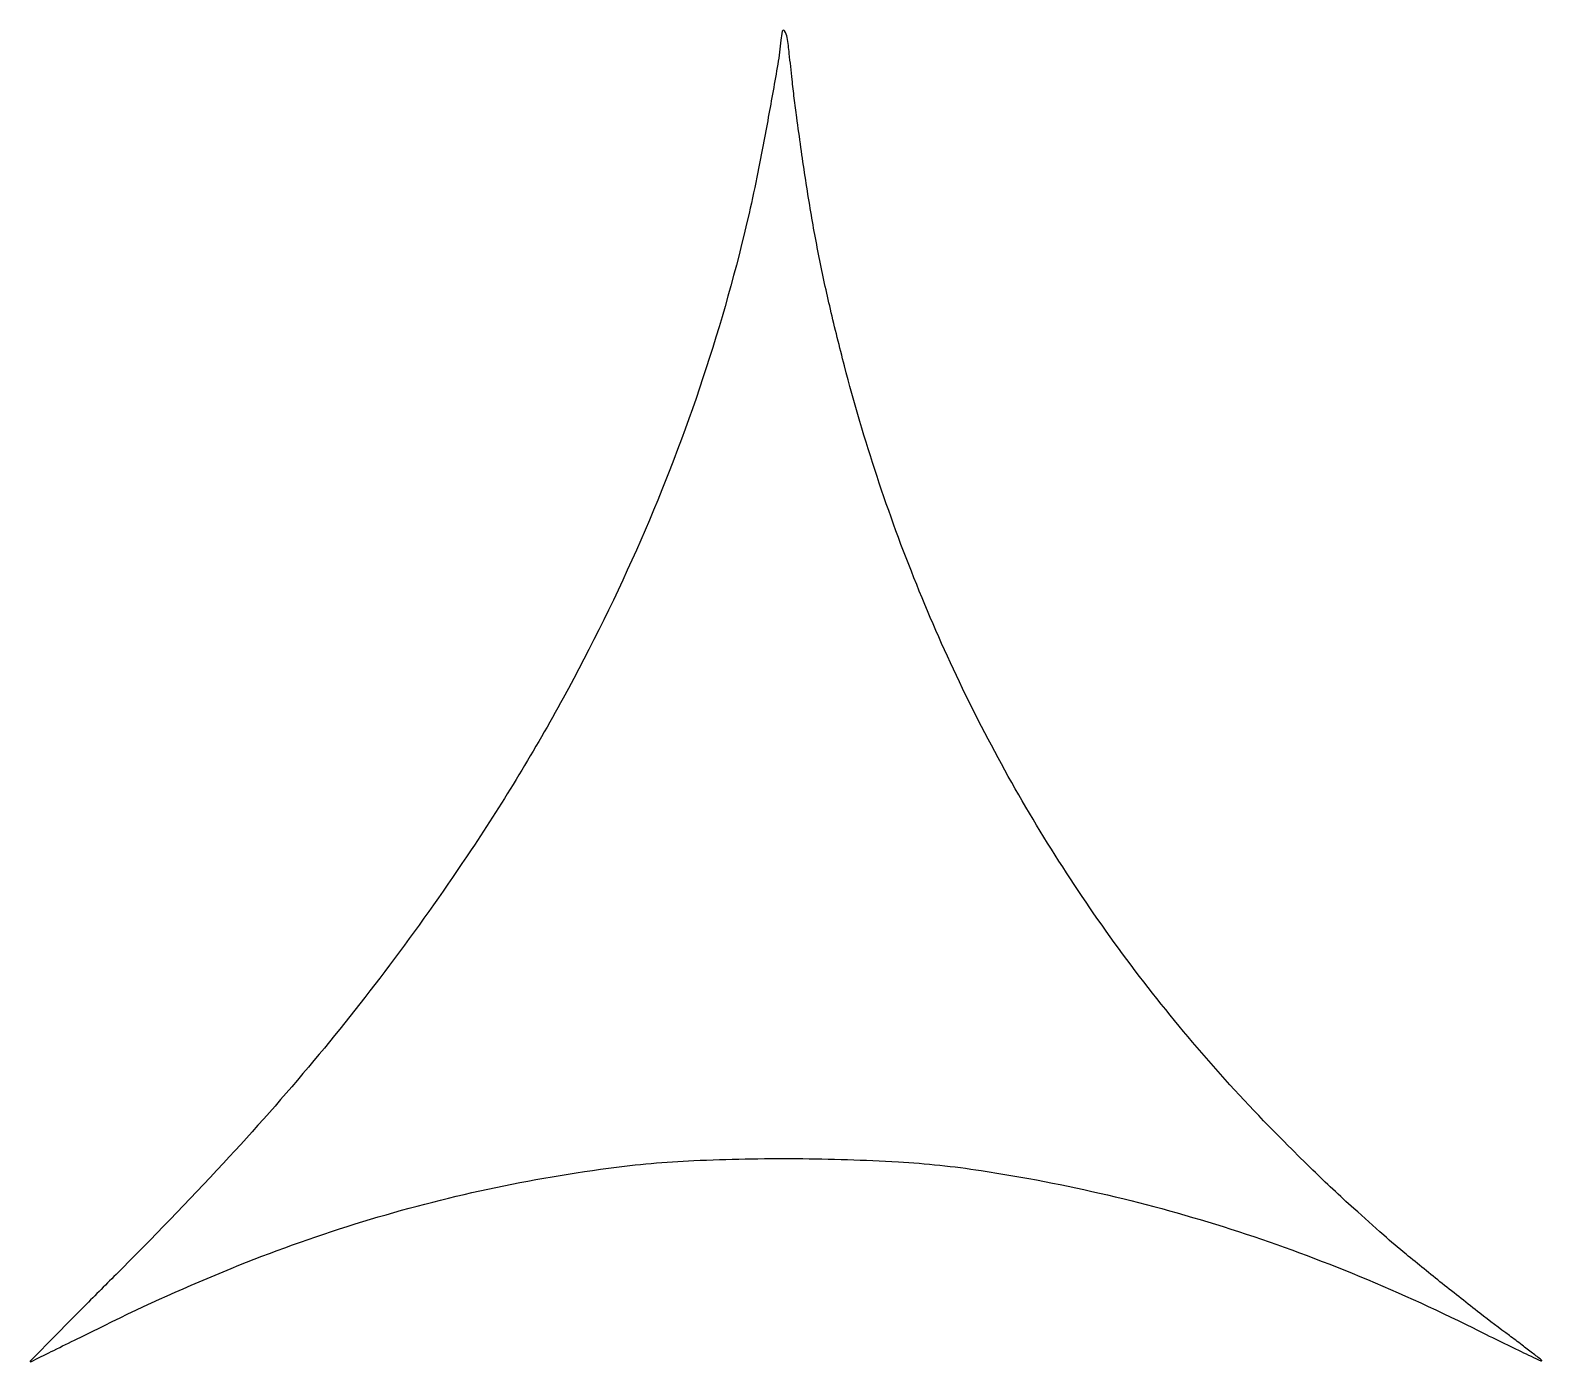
# Model space of a CAD drawing. Extents: x 0 to 399, y 0 to 351.
import ezdxf

# ---------------------------------------------------------------- set-up
doc = ezdxf.new("R2010")
doc.units = 0

msp = doc.modelspace()

# ---------------------------------------------------------------- linework, layer by layer
msp.add_lwpolyline([(198.210977, 348.25, -0.022238), (197.409032, 341.928734, -0.002617), (194.926, 327.957857, -0.003416), (192.179658, 313.519004, -0.007698), (189.855198, 302.623399, -0.023875), (177.71405, 259.31505, -0.022675), (161.319953, 216.593071, -0.022381), (140.884719, 174.982529, -0.021819), (116.651231, 135, -0.013031), (96.423212, 106.33893, -0.014027), (75.20249, 79.481915, -0.013164), (51.325032, 52.426106, -0.009172), (23.037387, 23.121771, 0.001017), (14.106714, 14.167097, 0.001777), (6.749684, 6.707388, 0.000377), (0.451314, 0.265853, 0.835634), (0.537387, 0.144976, 0.004284), (1.271388, 0.4984, 0.00004), (6.651607, 3.146551, 0.000135), (12.839798, 6.195085, 0.000088), (20, 9.726436, -0.017988), (53.372634, 24.725442, -0.021073), (86.040048, 36.438466, -0.021561), (118.901021, 45.145692, -0.020678), (152.849972, 51.132572, -0.022075), (175.286759, 53.136144, -0.012827), (202.333002, 53.65729, -0.012842), (229.193015, 52.795627, -0.023442), (251, 50.505684, -0.019619), (284.273176, 44.081208, -0.019899), (316.781362, 35.092617, -0.019683), (348.807242, 23.441592, -0.018275), (380.636259, 9.043159, 0.001369), (387.50027, 5.65411, 0.002267), (393.314279, 2.835889, 0.000219), (398.51478, 0.346901, 0.317944), (398.714453, 0.38112, 0.449225), (398.704925, 0.54237, 0.000793), (396.307724, 2.425126, 0.004414), (393.542595, 4.55067, 0.002631), (390.215959, 7.034064, -0.006445), (382.46812, 12.910521, -0.002967), (372.524318, 20.751678, -0.002805), (362.987912, 28.451765, -0.010346), (357.09265, 33.473606, -0.001824), (349.25984, 40.481965, -0.004708), (343.671839, 45.614813, -0.005127), (338.460618, 50.59408, -0.002556), (331.959287, 57, -0.033655), (292.754212, 101.664594, -0.033918), (260.007345, 151.073604, -0.033651), (234.021155, 204.839748, -0.032013), (214.981416, 262.5, -0.006242), (211.295565, 277.403775, -0.008305), (208.34084, 291.042122, -0.008296), (205.83818, 304.783556, -0.006205), (203.520533, 320, -0.000877), (202.431731, 327.898414, -0.003052), (201.76851, 333.005936, -0.003355), (201.199819, 337.873059, -0.001234), (200.460207, 344.75, 0.01286), (199.911985, 348.930705, 0.104143), (199.228121, 350.727656, 0.653301), (198.616348, 350.630327, 0.043507)], format="xyb", close=True)

doc.saveas('drawing.dxf')
